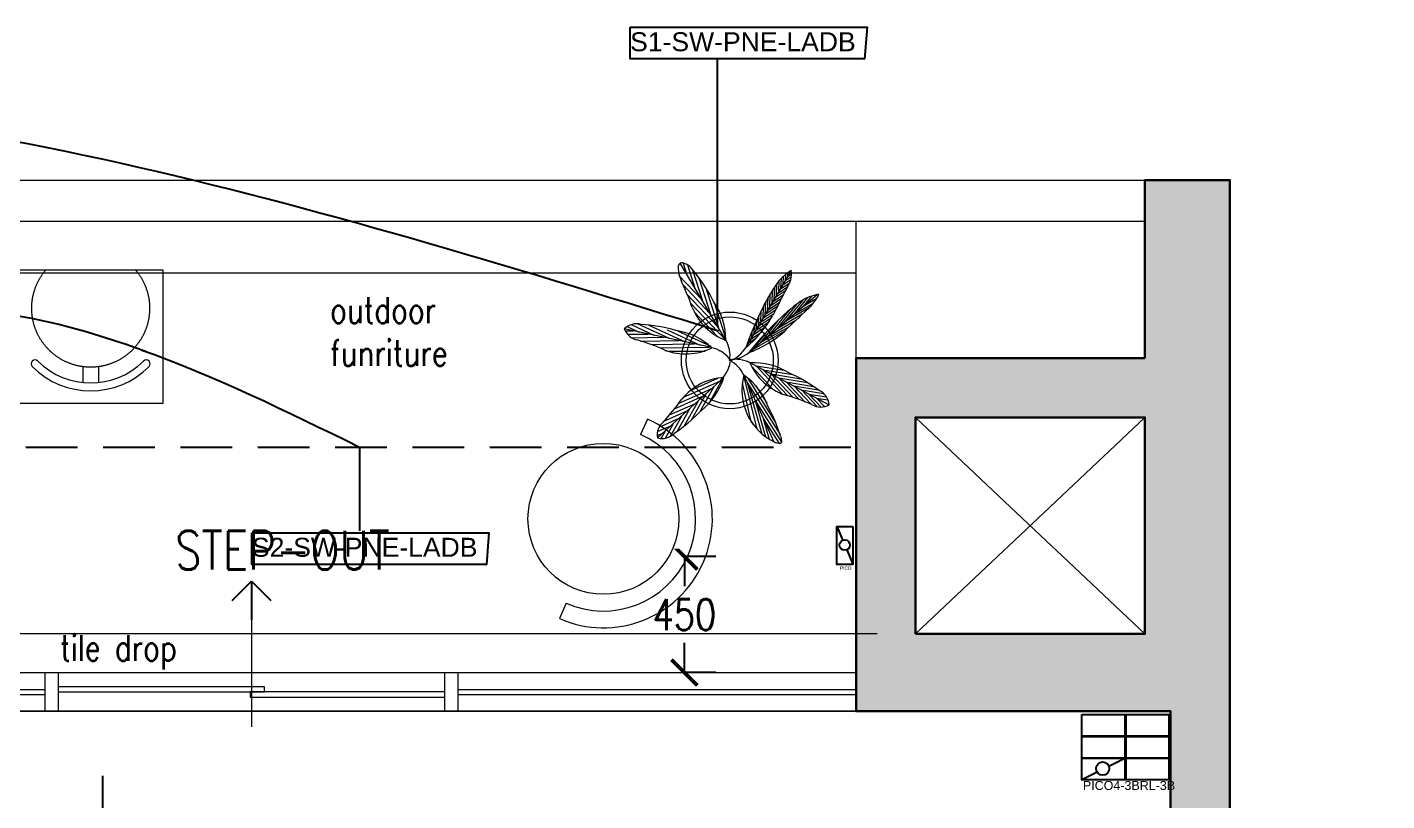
# Model space of a CAD drawing. Header units: millimetres. Extents: x 18660 to 770035, y -51195 to 133720.
# Drawn here: x 30948 to 36221, y 16768 to 19768 of the extents above; entities that cross this region are included whole.
import ezdxf
from ezdxf.lldxf.tags import DXFTag
from ezdxf.xclip import XClip

# ---------------------------------------------------------------- set-up
doc = ezdxf.new("R2010")
doc.units = ezdxf.units.MM
doc.header["$XCLIPFRAME"] = 2
doc.linetypes.add('HIDDEN', pattern=[0.375, 0.25, -0.125])
doc.layers.add('221105_Lighting Intent_Indo Nissin Raheja$0$0-BNA-CMNTS', color=240, linetype='Continuous', plot=False)
for name, color, linetype, lineweight in [('221105_Lighting Intent_Indo Nissin Raheja$0$BNA - CIV - Masonry', 250, 'Continuous', 30), ('221105_Lighting Intent_Indo Nissin Raheja$0$BNA - FF - Furn Fixed', 37, 'Continuous', 9), ('221105_Lighting Intent_Indo Nissin Raheja$0$BNA - FF - Furn Loose', 35, 'Continuous', 9), ('221105_Lighting Intent_Indo Nissin Raheja$0$BNA - HATCH - Masonry', 252, 'Continuous', 5), ('221105_Lighting Intent_Indo Nissin Raheja$0$BNA - LINE ELEV - Dark', 250, 'Continuous', 13), ('221105_Lighting Intent_Indo Nissin Raheja$0$BNA - LINE ELEV - Hidden', 252, '221105_Lighting Intent_Indo Nissin Raheja$0$DASHED', 13), ('221105_Lighting Intent_Indo Nissin Raheja$0$BNA - Text Specs', 253, 'Continuous', 0), ('221105_Lighting Intent_Indo Nissin Raheja$0$BNA - TXT - Dimension', 195, 'Continuous', 9), ('221105_Lighting Intent_Indo Nissin Raheja$0$BNA - TXT - Room Tag', 199, 'Continuous', 9), ('221105_Lighting Intent_Indo Nissin Raheja$0$M-HVAC-TEXT1', 7, 'Continuous', 15)]:
    doc.layers.add(name, color=color, linetype=linetype, lineweight=lineweight)
doc.layers.add('221105_Lighting Intent_Indo Nissin Raheja$0$BNA - DW - Glass', color=7, linetype='Continuous', lineweight=9, true_color=0x007070)
doc.layers.add('221105_Lighting Intent_Indo Nissin Raheja$0$BNA - LDSC - New', color=7, linetype='Continuous', lineweight=13, true_color=0x678156)
for name, color, linetype in [('221105_Lighting Intent_Indo Nissin Raheja$0$DUMMY-TEXT', 4, 'Continuous'), ('221105_Lighting Intent_Indo Nissin Raheja$0$WINDOW', 3, 'Continuous'), ('SWITCHING CIRCUITS', 3, 'Continuous')]:
    doc.layers.add(name, color=color, linetype=linetype)
doc.styles.add('221105_Lighting Intent_Indo Nissin Raheja$0$ARIAL', font='arial.ttf', dxfattribs={"width": 0.8})
doc.styles.add('221105_Lighting Intent_Indo Nissin Raheja$0$ROMANS-TITLE', font='ROMANS.shx', dxfattribs={"width": 0.8})
doc.styles.add('221105_Lighting Intent_Indo Nissin Raheja$0$SIMPLEX', font='simplex8.shx', dxfattribs={"width": 0.8})
doc.styles.add('221105_Lighting Intent_Indo Nissin Raheja$0$Standard', font='simplex.shx')
doc.styles.get("Standard").update_dxf_attribs({"font": 'arial.ttf'})
tags = doc.linetypes.add('221105_Lighting Intent_Indo Nissin Raheja$0$DASHED', pattern=[19.05, 12.7, -6.35]).pattern_tags.tags
tags[6:7] = [DXFTag(74, 4), DXFTag(75, 0), DXFTag(340, '0'), DXFTag(46, 1.0), DXFTag(50, 0.0), DXFTag(44, 0.0), DXFTag(45, 0.0)]
tags[4:5] = [DXFTag(74, 4), DXFTag(75, 0), DXFTag(340, '0'), DXFTag(46, 1.0), DXFTag(50, 0.0), DXFTag(44, 0.0), DXFTag(45, 0.0)]
doc.dimstyles.new('221105_Lighting Intent_Indo Nissin Raheja$0$BNA-Design-FI', dxfattribs={"dimtxt": 200, "dimasz": 150, "dimexe": 100, "dimexo": 100, "dimgap": 1, "dimtad": 0, "dimdec": 0, "dimzin": 12, "dimdsep": 46, "dimtxsty": '221105_Lighting Intent_Indo Nissin Raheja$0$ROMANS-TITLE', "dimblk": '221105_Lighting Intent_Indo Nissin Raheja$0$_Open90', "dimblk1": '221105_Lighting Intent_Indo Nissin Raheja$0$_Open90', "dimblk2": '221105_Lighting Intent_Indo Nissin Raheja$0$_Open90', "dimcen": 0.025, "dimclrd": 256, "dimclre": 253, "dimclrt": 256, "dimazin": 2, "dimtfac": 1, "dimtdec": 1, "dimtmove": 2, "dimatfit": 3, "dimldrblk": '221105_Lighting Intent_Indo Nissin Raheja$0$_Open90', "dimfxl": 1, "dimtolj": 1, "dimtzin": 0, "dimlwd": -1, "dimlwe": 0, "dimarcsym": 0})
doc.dimstyles.new('221105_Lighting Intent_Indo Nissin Raheja$0$Standard', dxfattribs={"dimtxt": 0.18, "dimasz": 0.18, "dimexe": 0.18, "dimexo": 0.0625, "dimgap": 0.09, "dimtad": 0, "dimtih": 1, "dimtoh": 1, "dimdec": 4, "dimzin": 0, "dimdsep": 46, "dimtxsty": '221105_Lighting Intent_Indo Nissin Raheja$0$Standard', "dimcen": 0.09, "dimadec": 0, "dimazin": 0, "dimtfac": 1, "dimtdec": 4, "dimtofl": 0, "dimtmove": 0, "dimatfit": 3, "dimfxl": 1, "dimtolj": 1, "dimtzin": 0, "dimarcsym": 0})

# ---------------------------------------------------------------- blocks, each defined once
blk = doc.blocks.new('221105_Lighting Intent_Indo Nissin Raheja$0$zw$3D6E')
at = {"layer": '221105_Lighting Intent_Indo Nissin Raheja$0$M-HVAC-TEXT1', "color": 7, "insert": (8908.6, 16396), "char_height": 74.211, "width": 72875.094, "attachment_point": 1, "style": '221105_Lighting Intent_Indo Nissin Raheja$0$ARIAL', "bg_fill": 2}
blk.add_mtext('{\\Fsimplex|c0;VRV OUTDOOR UNIT\\PMODEL :RXMQ8\\PDIVERSITY:120%\\PCAPACITY:8HP\\P940(W) X320(D) X1430(H)\\P3Ph/450V/50Hz}', dxfattribs=at)
blk = doc.blocks.new('221105_Lighting Intent_Indo Nissin Raheja$0$lounger')
for points in [[(-406.7, 370.3), (-480.6, 437.6)], [(480.6, -437.6), (406.7, -370.3)]]:
    blk.add_lwpolyline(points)
blk.add_circle((0, 0), 450)
for radius in [650, 550]:
    blk.add_arc((0, 0), radius, 137.68229, 317.68229)
blk = doc.blocks.new('221105_Lighting Intent_Indo Nissin Raheja$0$BNA Shrub 07')
h = blk.add_hatch()
h.set_pattern_fill('ANSI31', color=256, scale=19.79817, angle=117, style=0)
h.set_pattern_definition([(162, (-3336676.52, -3304496.03), (-7.64746381, -23.53647348), [])])
edge = h.paths.add_edge_path()
edge.add_ellipse((1075, 2276), major_axis=(1652, 1652), ratio=1, start_angle=174.3907, end_angle=184.0154)
edge.add_ellipse((2584, 3964), major_axis=(3253, 3253), ratio=1, start_angle=183.6197, end_angle=189.4254)
edge.add_line((-92, 223), (-825, 990))
edge.add_arc((-242, 1151), 605, 195.4892, 216.2482)
h = blk.add_hatch()
h.set_pattern_fill('ANSI31', color=256, scale=19.79817, angle=243, style=0)
h.set_pattern_definition([(288, (-3336676.52, -3304496.03), (23.53647348, 7.64746381), [])])
edge = h.paths.add_edge_path()
edge.add_arc((-866, 708), 285, 38.8628, 81.8716)
edge.add_line((-825, 990), (-92, 223))
edge.add_ellipse((-1346, -331), major_axis=(-969, 969), ratio=1, start_angle=248.8224, end_angle=269.6386)
edge.add_ellipse((12161, 14361), major_axis=(13144, 13144), ratio=1, start_angle=181.4575, end_angle=182.6084, ccw=False)
h = blk.add_hatch()
h.set_pattern_fill('ANSI31', color=256, scale=32.99695, angle=137, style=0)
h.set_pattern_definition([(182, (-3336676.52, -3304496.03), (1.4394712, -41.22106186), [])])
edge = h.paths.add_edge_path()
edge.add_arc((-458, -742), 792, 74.1084, 108.9665)
edge.add_ellipse((-390, -1776), major_axis=(1281, 1281), ratio=1, start_angle=55.3365, end_angle=68.4873)
edge.add_arc((-1071, -314), 205, 101.6249, 162.3023)
edge.add_line((-1266, -252), (-241, 20))
h = blk.add_hatch()
h.set_pattern_fill('ANSI31', color=256, scale=32.99695, angle=90, style=0)
h.set_pattern_definition([(135, (-3336925.184, -3304491.567), (-29.16545918, -29.16545918), [])])
edge = h.paths.add_edge_path()
edge.add_arc((475, -968), 205, 329.1248, 386.5651)
edge.add_ellipse((475, -968), major_axis=(-145, 145), ratio=1, start_angle=251.5651, end_angle=254.8021)
edge.add_arc((-1071, -1424), 1812, 17.9397, 31.0906)
edge.add_arc((-251, -791), 792, 22.4606, 57.3186)
edge.add_line((177, -124), (651, -1073))
h = blk.add_hatch()
h.set_pattern_fill('ANSI31', color=256, scale=32.99695, angle=30, style=0)
h.set_pattern_definition([(75, (-3336676.52, -3304496.03), (-39.84075815, 10.67529897), [])])
edge = h.paths.add_edge_path()
edge.add_arc((-711, -901), 200, 273.7574, 335.188)
edge.add_ellipse((2145, -2724), major_axis=(2256, 2256), ratio=1, start_angle=95.7624, end_angle=101.9603, ccw=False)
edge.add_arc((-876, -294), 687, 323.162, 371.0605)
edge.add_line((-202, -162), (-698, -1100))
for p, q in [((-470, 1138), (-375, 1003)), ((-28, 243), (-469, 1208)), ((-422, 1183), (-375, 1003)), ((-384, 1136), (-318, 877)), ((-92, 223), (-825, 990)), ((-465, 1088), (-318, 877)), ((-449, 1021), (-260, 751)), ((-342, 1070), (-260, 751)), ((-292, 974), (-203, 626)), ((70, 201), (825, 990)), ((638, 794), (727, 985)), ((708, 868), (767, 993)), ((-427, 946), (-203, 626)), ((-380, 837), (-145, 500)), ((-242, 880), (-145, 500)), ((356, 499), (504, 816)), ((426, 573), (565, 870)), ((497, 647), (620, 911)), ((567, 721), (679, 959)), ((567, 721), (800, 843)), ((638, 794), (825, 892)), ((708, 868), (830, 932)), ((-301, 679), (-101, 404)), ((-190, 782), (-101, 404)), ((-153, 713), (-46, 283)), ((214, 351), (364, 671)), ((285, 425), (437, 751)), ((356, 499), (665, 661)), ((426, 573), (717, 725)), ((497, 647), (755, 782)), ((148, 282), (289, 591)), ((148, 282), (550, 488)), ((214, 351), (592, 549)), ((285, 425), (620, 601)), ((-184, 479), (-46, 283)), ((138, 230), (472, 402)), ((255, 145), (855, 323)), ((309, 127), (1006, 334)), ((309, 127), (1006, 334)), ((538, 161), (1098, 327)), ((213, 113), (1067, 239)), ((373, 214), (608, 284)), ((538, 161), (985, 163)), ((768, 195), (1105, 295)), ((768, 195), (1024, 196)), ((-241, 20), (-1266, -252)), ((-246, 19), (-779, -261)), ((-14, -6), (11, 4)), ((222, 108), (865, 88)), ((300, 70), (748, 42)), ((309, 127), (939, 130)), ((-784, -124), (-1130, -306)), ((-604, -77), (-1010, -289)), ((-425, -29), (-888, -272)), ((-312, -63), (-667, -249)), ((651, -1073), (177, -124)), ((-202, -162), (-698, -1100)), ((-549, -613), (-268, -287)), ((-505, -499), (-223, -171)), ((214, -536), (165, -195)), ((271, -644), (204, -179)), ((323, -715), (263, -296)), ((-661, -807), (-354, -450)), ((374, -786), (321, -413)), ((-713, -930), (-441, -614)), ((427, -862), (379, -529)), ((-725, -1007), (-527, -778)), ((481, -946), (438, -646)), ((533, -1019), (496, -763)), ((-716, -1060), (-614, -941)), ((579, -1052), (555, -880)), ((623, -1068), (613, -996))]:
    blk.add_line(p, q)
for centre, major_axis, start_param, end_param in [((135, 1169), (-428, 428), 0.722305, 1.084618), ((-242, 1151), (-428, 428), 1.055735, 1.418049), ((-866, 708), (201, 201), 6.176071, 6.926716), ((1748, 1801), (-1652, 1652), 1.139465, 1.307448), ((16178, 9592), (13144, 13144), 2.833601, 2.853687), ((785, 788), (145, 145), 0.590761, 1.64978), ((631, 939), (141, 141), 4.681483, 5.75365), ((12161, 14361), (13144, 13144), 3.167031, 3.187117), ((1736, -513), (1281, 1281), 1.442743, 1.672268), ((1075, 2276), (1652, 1652), 3.043692, 3.211675), ((-1393, 130), (969, 969), 5.580136, 5.943447), ((3263, -1194), (2256, 2256), 1.683492, 1.791664), ((2584, 3964), (3253, 3253), 3.204768, 3.306097), ((-1346, -331), (-969, 969), 4.34277, 4.706082), ((3726, 2902), (3253, 3253), 2.871338, 2.972667), ((864, 45), (-560, 560), -0.04915, 0.559237), ((3, 904), (486, 486), 4.055389, 4.891377), ((1058, -1478), (-1281, 1281), -0.76731, -0.560197), ((-369, -33), (266, 266), 5.590737, 6.243453), ((-372, 92), (266, 266), 5.257307, 5.910023), ((368, -33), (-266, 266), 0.039732, 0.692448), ((713, -501), (-560, 560), -0.710819, -0.102432), ((562, 705), (-486, 486), 1.822924, 3.209168), ((-390, -1776), (1281, 1281), 0.965804, 1.195329), ((-795, 426), (486, 486), 4.02988, 4.865868), ((-458, -742), (-560, 560), -1.062758, -0.454371), ((-151, -345), (266, 266), 0.374827, 1.027543), ((128, -344), (-266, 266), -0.371007, 0.281709), ((274, -258), (266, 266), 0.948859, 1.601575), ((-137, -341), (266, 266), 5.97868, 6.631396), ((1844, -2954), (2256, 2256), 1.115152, 1.129995), ((848, -271), (-486, 486), 0.569559, 1.405547), ((-251, -791), (560, 560), 5.889798, 6.498185), ((-530, -3442), (2256, 2256), 0.846407, 0.95458), ((211, -838), (560, 560), 1.333, 1.941388), ((-876, -294), (-486, 486), 3.284046, 4.120034), ((1016, -1490), (-1281, 1281), 0.219969, 0.449495), ((-1071, -1424), (-1281, 1281), 4.240098, 4.469624), ((2145, -2724), (2256, 2256), 1.67137, 1.779542), ((-2227, -2632), (2256, 2256), 6.051643, 6.159816), ((-519, -999), (-145, 145), 0.242458, 1.301477), ((669, -874), (141, 141), 2.76645, 3.838617), ((475, -968), (145, 145), 4.958913, 6.017932), ((-711, -901), (141, 141), 3.992569, 5.064736)]:
    blk.add_ellipse(centre, major_axis=major_axis, ratio=1, start_param=start_param, end_param=end_param)
for points in [[(-332, 1051), (-442, 1207), (-466, 1224), (-469, 1208)], [(1025, 334), (1080, 331), (1103, 324), (1080, 253)], [(-1112, -114), (-1261, -226), (-1266, -252), (-1178, -298), (-1067, -297)]]:
    blk.add_spline(points, degree=3)
blk = doc.blocks.new('221105_Lighting Intent_Indo Nissin Raheja$0$_Open90')
at = {"layer": '221105_Lighting Intent_Indo Nissin Raheja$0$DUMMY-TEXT', "color": 0, "lineweight": -2}
for p, q in [((-0.5, 0.5), (0, 0)), ((0, 0), (-1, 0)), ((0, 0), (-0.5, -0.5))]:
    blk.add_line(p, q, dxfattribs=at)
blk = doc.blocks.new('221105_Lighting Intent_Indo Nissin Raheja$0$BAR STOOL')
at = {"ltscale": 20}
for p, q in [((19.37, 14.99), (19.37, 17.06)), ((21.37, 14.99), (21.37, 17.06))]:
    blk.add_line(p, q, dxfattribs=at)
blk.add_circle((20.37, 7.56), 7.5, dxfattribs=at)
for centre, radius, start, end in [((20.37, 7.56), 10.5, 45, 135), ((20.37, 7.56), 9.5, 45, 135), ((13.3, 14.63), 0.5, 135, 315), ((27.44, 14.63), 0.5, 225, 45)]:
    blk.add_arc(centre, radius, start, end, dxfattribs=at)
blk = doc.blocks.new('221105_Lighting Intent_Indo Nissin Raheja$0$_ArchTick')
at = {"color": 0, "linetype": 'ByBlock', "const_width": 0.15}
blk.add_lwpolyline([(-0.5, -0.5), (0.5, 0.5)], dxfattribs=at)
blk = doc.blocks.new('*D123')
at = {"layer": '221105_Lighting Intent_Indo Nissin Raheja$0$BNA - TXT - Dimension', "color": 0, "lineweight": -2, "ltscale": 50, "transparency": 16777216}
for p, q in [((205168.1, -338.9), (205046.6, -338.9)), ((205046.8, -338.9), (205046.8, -453.9)), ((205046.8, -788.9), (205046.8, -673.9)), ((205168.1, -788.9), (205046.6, -788.9))]:
    blk.add_line(p, q, dxfattribs=at)
at = {"layer": 'DEFPOINTS', "color": 0, "ltscale": 50, "transparency": 16777216}
for p in [(205046.8, -338.9), (205168.1, -338.9), (205168.1, -788.9)]:
    blk.add_point(p, dxfattribs=at)
at = {"layer": '221105_Lighting Intent_Indo Nissin Raheja$0$BNA - TXT - Dimension', "color": 0, "lineweight": -2, "ltscale": 50, "transparency": 16777216, "xscale": 100, "yscale": 100, "zscale": 100}
for p, rotation in [((205046.8, -338.9), 90), ((205046.8, -788.9), 270)]:
    blk.add_blockref('221105_Lighting Intent_Indo Nissin Raheja$0$_ArchTick', p, dxfattribs=dict(at, rotation=rotation))
at = {"layer": '221105_Lighting Intent_Indo Nissin Raheja$0$BNA - TXT - Dimension', "color": 0, "ltscale": 50, "transparency": 16777216, "insert": (205046.8, -563.9), "char_height": 120, "attachment_point": 5, "style": '221105_Lighting Intent_Indo Nissin Raheja$0$SIMPLEX'}
blk.add_mtext('\\A1;450', dxfattribs=at)
blk = doc.blocks.new('PICO')
at = {"layer": 'SWITCHING CIRCUITS'}
for p, q in [((53813, 13639), (53857, 13535)), ((53887, 13464), (53932, 13358))]:
    blk.add_line(p, q, dxfattribs=at)
blk.add_lwpolyline([(53933, 13639), (53933, 13357), (53812, 13357), (53812, 13639)], close=True, dxfattribs=at)
blk.add_circle((53872, 13500), 38.5, dxfattribs=at)
blk.add_text('PICO', height=24.9, dxfattribs=at).set_placement((53837, 13317))
blk = doc.blocks.new('*U256')
at = {"layer": 'SWITCHING CIRCUITS'}
blk.add_lwpolyline([(-84.9, 42.1), (84.9, 42.1), (84.9, -42.1), (-84.9, -42.1)], close=True, dxfattribs=at)
blk = doc.blocks.new('*U257')
at = {"layer": 'SWITCHING CIRCUITS', "color": 0, "linetype": 'ByBlock', "lineweight": -2, "transparency": 16777216}
for p in [(0, 168.7), (0, 84.4), (0, 0)]:
    blk.add_blockref('*U256', p, dxfattribs=at)
blk = doc.blocks.new('*U254')
at = {"layer": 'SWITCHING CIRCUITS'}
blk.add_blockref('*U257', (0, -84.4), dxfattribs=at)
blk = doc.blocks.new('*U255')
at = {"layer": 'SWITCHING CIRCUITS', "color": 0, "linetype": 'ByBlock', "lineweight": -2, "transparency": 16777216}
for p in [(0, 0), (167.4, 0)]:
    blk.add_blockref('*U254', p, dxfattribs=at)
blk = doc.blocks.new('KEYPAD')
at = {"layer": 'SWITCHING CIRCUITS'}
for p, q in [((54690.5, 13496.7), (54755.7, 13529.3)), ((54583.8, 13443.4), (54644.8, 13473.9))]:
    blk.add_line(p, q, dxfattribs=at)
blk.add_circle((54666.8, 13487.1), 25.6, dxfattribs=at)
blk.add_blockref('*U255', (54671.3, 13570), dxfattribs=at)
blk.add_text('PICO4-3BRL-3B', height=34.652, dxfattribs=at).set_placement((54589.9, 13404.3))
blk = doc.blocks.new('221105_Lighting Intent_Indo Nissin Raheja$0$zw$98E6')
at = {"layer": '221105_Lighting Intent_Indo Nissin Raheja$0$BNA - HATCH - Masonry', "ltscale": 20, "true_color": 0x969696}
h = blk.add_hatch(color=252, dxfattribs=at)
h.paths.add_polyline_path([(-3110, 230), (-330, 230), (-330, 2100), (-230, 2100), (-230, 3329.8), (-230, 3359.8), (-230, 4229.8), (-230, 5429.8), (-230, 6329.8), (-230, 6420.9), (0, 6446.9), (0, 0), (-3110, 0)])
h.paths.add_polyline_path([(0, 6446.9), (0, 11240), (-330, 11240), (-330, 10550), (-1450, 10550), (-1450, 9480), (-1450, 9180), (-230, 9180), (-230, 6420.9)])
h.paths.add_polyline_path([(-1220, 10320), (-1220, 9480), (-330, 9480), (-330, 10320)], flags=16)
at = {"layer": '221105_Lighting Intent_Indo Nissin Raheja$0$BNA - CIV - Masonry', "color": 252, "true_color": 0x969696}
for points in [[(-330, 10550), (-330, 11240), (0, 11240), (0, 0), (-3110, 0), (-3110, 230), (-330, 230), (-330, 2100), (-230, 2100), (-230, 9180), (-1350, 9180)], [(-330, 10550), (-1450, 10550), (-1450, 9180), (-1350, 9180)]]:
    blk.add_lwpolyline(points, dxfattribs=at)
blk.add_lwpolyline([(-1220, 9480), (-330, 9480), (-330, 10320), (-1220, 10320)], close=True, dxfattribs=at)
at = {"layer": '221105_Lighting Intent_Indo Nissin Raheja$0$BNA - DW - Glass', "color": 252, "linetype": 'Continuous', "true_color": 0x969696}
for p, q in [((-5380.5, 9265), (-4594.3, 9265)), ((-5380.5, 9245), (-4594.3, 9245)), ((-2994.3, 9265), (-1450, 9265)), ((-2994.3, 9245), (-1450, 9245))]:
    blk.add_line(p, q, dxfattribs=at)
for points in [[(-4594.3, 9330), (-4544.3, 9330), (-4544.3, 9180), (-4594.3, 9180)], [(-3044.3, 9330), (-2994.3, 9330), (-2994.3, 9180), (-3044.3, 9180)]]:
    blk.add_lwpolyline(points, close=True, dxfattribs=at)
for points in [[(-3744.2, 9255), (-3744.2, 9275), (-4544.3, 9275), (-4544.3, 9255), (-3744.2, 9255)], [(-3044.3, 9255), (-3800, 9255), (-3800, 9235), (-3044.3, 9235)]]:
    blk.add_lwpolyline(points, dxfattribs=at)
at = {"layer": '221105_Lighting Intent_Indo Nissin Raheja$0$BNA - FF - Furn Fixed', "color": 252, "true_color": 0x969696}
blk.add_lwpolyline([(-9320.3, 11080), (-9320.3, 10880), (-1450, 10880)], dxfattribs=at)
at = {"layer": '221105_Lighting Intent_Indo Nissin Raheja$0$BNA - FF - Furn Loose', "color": 252, "ltscale": 50, "true_color": 0x969696}
for radius in [187.5, 168.8]:
    blk.add_circle((-1939.9, 10540.9, 0), radius, dxfattribs=at)
at = {"layer": '221105_Lighting Intent_Indo Nissin Raheja$0$BNA - LINE ELEV - Dark', "color": 252, "linetype": 'Continuous', "true_color": 0x969696}
for p, q in [((-1450, 10550), (-1450, 11080)), ((-1220, 9480), (-330, 10320)), ((-1220, 10320), (-330, 9480)), ((-5380.5, 9330), (-4470, 9330))]:
    blk.add_line(p, q, dxfattribs=at)
blk.add_lwpolyline([(-6260, 11240), (-330, 11240), (-330, 11080), (-6260, 11080)], close=True, dxfattribs=at)
for points in [[(-4472.1, 9330), (-2920, 9330), (-1450, 9330)], [(-5380.5, 9180), (-4470, 9180), (-2920, 9180), (-1450, 9180)]]:
    blk.add_lwpolyline(points, dxfattribs=at)
at = {"layer": '221105_Lighting Intent_Indo Nissin Raheja$0$BNA - LINE ELEV - Hidden', "color": 252, "lineweight": 9, "ltscale": 20, "true_color": 0x969696}
for p, q in [((-1368.1, 9480), (-5380.5, 9480)), ((-1368.1, 9180), (-5380.5, 9180))]:
    blk.add_line(p, q, dxfattribs=at)
at = {"layer": '221105_Lighting Intent_Indo Nissin Raheja$0$BNA - FF - Furn Loose', "color": 252, "ltscale": 20, "true_color": 0x969696}
ref = blk.add_blockref('221105_Lighting Intent_Indo Nissin Raheja$0$BAR STOOL', (-3797.4, 10973.4), dxfattribs=dict(at, xscale=30.48, yscale=30.48, zscale=30.48, rotation=180.0000000045065))
XClip(ref).set_block_clipping_path([(11.1437907649, 2.6998941256), (30.4029900428, 19.6191901731)])
at = {"layer": '221105_Lighting Intent_Indo Nissin Raheja$0$BNA - FF - Furn Loose', "color": 252, "ltscale": 50, "true_color": 0x969696, "xscale": 0.6499999999999995, "yscale": 0.6499999999999995, "zscale": 0.6499999999999995, "rotation": 108.490503105432}
blk.add_blockref('221105_Lighting Intent_Indo Nissin Raheja$0$lounger', (-2429.9, 9926.3), dxfattribs=at)
at = {"layer": '221105_Lighting Intent_Indo Nissin Raheja$0$BNA - LDSC - New', "color": 252, "true_color": 0x969696, "xscale": 0.3277770996093751, "yscale": 0.3277770996093751, "zscale": 0.3277770996093751, "rotation": 285.7569904158991}
blk.add_blockref('221105_Lighting Intent_Indo Nissin Raheja$0$BNA Shrub 07', (-1939.9, 10540.9, 0), dxfattribs=at)
at = {"layer": '221105_Lighting Intent_Indo Nissin Raheja$0$BNA - Text Specs', "color": 252, "ltscale": 100, "true_color": 0x969696, "char_height": 100, "attachment_point": 7, "style": '221105_Lighting Intent_Indo Nissin Raheja$0$SIMPLEX'}
for s, insert, width in [('outdoor funriture', (-3489.8, 10519.1), 830.535), ('tile drop', (-4537.3, 9342.4), 1159.53)]:
    blk.add_mtext(s, dxfattribs=dict(at, insert=insert, width=width))
at = {"layer": '221105_Lighting Intent_Indo Nissin Raheja$0$BNA - TXT - Room Tag', "color": 252, "true_color": 0x969696, "insert": (-3257.7, 9879.8), "char_height": 150, "width": 479.856, "attachment_point": 3, "style": '221105_Lighting Intent_Indo Nissin Raheja$0$ROMANS-TITLE'}
blk.add_mtext('STEP-OUT ', dxfattribs=at)
at = {"layer": '221105_Lighting Intent_Indo Nissin Raheja$0$BNA - TXT - Room Tag', "color": 252, "true_color": 0x969696}
blk.add_leader([(-3794.3, 9684.6), (-3794.3, 9119.8)], dimstyle='221105_Lighting Intent_Indo Nissin Raheja$0$BNA-Design-FI', dxfattribs=at)
blk = doc.blocks.new('221105_Lighting Intent_Indo Nissin Raheja', base_point=(179843, 23050))
at = {"layer": '221105_Lighting Intent_Indo Nissin Raheja$0$BNA - TXT - Dimension', "color": 252, "ltscale": 50, "true_color": 0x969696}
dim = blk.add_aligned_dim(p1=(205168.131, -788.9), p2=(205168.131, -338.9), distance=121.339, dimstyle='221105_Lighting Intent_Indo Nissin Raheja$0$Standard', override={"dimtxt": 120, "dimasz": 100, "dimgap": 50, "dimtoh": 0, "dimdec": 0, "dimtxsty": '221105_Lighting Intent_Indo Nissin Raheja$0$SIMPLEX', "dimblk": '221105_Lighting Intent_Indo Nissin Raheja$0$_ArchTick', "dimtdec": 0}, dxfattribs=at)
dim.commit()
dim.dimension.update_dxf_attribs({"geometry": '*D123', "text_midpoint": (205046.791, -563.9)})
at = {"layer": '221105_Lighting Intent_Indo Nissin Raheja$0$0-BNA-CMNTS', "ltscale": 800}
blk.add_blockref('221105_Lighting Intent_Indo Nissin Raheja$0$zw$3D6E', (138847.624, -15974.879), dxfattribs=at)
at = {"layer": '221105_Lighting Intent_Indo Nissin Raheja$0$WINDOW', "color": 252, "ltscale": 800, "true_color": 0x969696}
blk.add_blockref('221105_Lighting Intent_Indo Nissin Raheja$0$zw$98E6', (207162.524, -10118.896), dxfattribs=at)

msp = doc.modelspace()

# ---------------------------------------------------------------- block references
at = {"color": 1, "ltscale": 800, "true_color": 0xff0004}
ref = msp.add_blockref('221105_Lighting Intent_Indo Nissin Raheja', (8293.14, 41104.14), dxfattribs=at)
XClip(ref).set_block_clipping_path([(190209.5960207216, -11586.8480245116), (208867.2415907553, 3230.2594809751)])

# ---------------------------------------------------------------- next in the draw order: linework, layer by layer
at = {"linetype": 'HIDDEN', "ltscale": 800}
msp.add_line((24042.66, 18140.14), (34162.66, 18140.14), dxfattribs=at)
msp.add_lwpolyline([(31241.05, 13725.24), (31241.05, 16865.39)], dxfattribs=at)
at = {"layer": 'SWITCHING CIRCUITS'}
msp.add_line((33625.75, 18607.65, 0), (33625.75, 19645.51, 0), dxfattribs=at)
at = {"layer": 'SWITCHING CIRCUITS', "elevation": 0}
msp.add_lwpolyline([(33286.4, 19768.28), (34205.49, 19768.28), (34195.66, 19645.51), (33286.4, 19645.51)], close=True, dxfattribs=at)
at = {"layer": 'SWITCHING CIRCUITS'}
msp.add_lwpolyline([(32237.5, 18140.14), (32237.5, 17815.01)], dxfattribs=at)
msp.add_lwpolyline([(31819.65, 17807.79), (32738.74, 17807.79), (32728.91, 17685.02), (31819.65, 17685.02)], close=True, dxfattribs=at)
for points in [[(33629.64, 18589.47, 0), (29124.53, 19501.16), (25623.77, 18896.93)], [(29166.32, 18262.57), (30539.95, 18678.34), (32237.5, 18140.14)]]:
    msp.add_spline(points, degree=3, dxfattribs=at)

# ---------------------------------------------------------------- next in the draw order: block references
at = {"layer": 'SWITCHING CIRCUITS', "xscale": 0.5220784774497423, "yscale": 0.5220784774497423, "zscale": 0.5220784774497423}
msp.add_blockref('PICO', (5993.34, 10711.7), dxfattribs=at)
at = {"layer": 'SWITCHING CIRCUITS'}
msp.add_blockref('KEYPAD', (-19547.7, 3405.95), dxfattribs=at)

# ---------------------------------------------------------------- next in the draw order: texts
for s, p in [('S1-SW-PNE-LADB', (33286.4, 19674.98, 0)), ('S2-SW-PNE-LADB', (31819.65, 17714.48))]:
    msp.add_text(s, height=73.6627, dxfattribs=at).set_placement(p)

doc.saveas('drawing.dxf')
